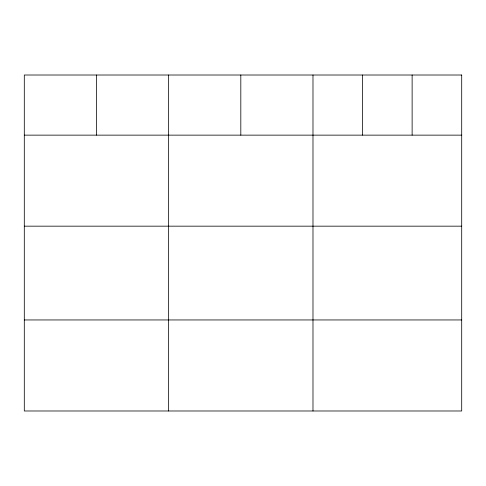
<?xml version="1.0" encoding="UTF-8"?>
<svg xmlns="http://www.w3.org/2000/svg" width="486" height="486" viewBox="0 0 486 486"><rect width="100%" height="100%" fill="white"/><g stroke="black" fill="none" stroke-linecap="round" stroke-linejoin="round"><path stroke-width="0.73" d="M24.3 135.138L461.7 135.138M24.3 226.166L461.7 226.166M24.3 319.952L461.7 319.952M412.128 75.014L412.128 135.138M362.556 75.014L362.556 135.138M312.984 75.014L312.984 410.986M240.813 75.014L240.813 135.138M168.642 75.014L168.642 410.986M96.471 75.014L96.471 135.138M461.7 75.014L24.3 75.014L24.3 410.986L461.7 410.986L461.7 75.014"/></g></svg>
